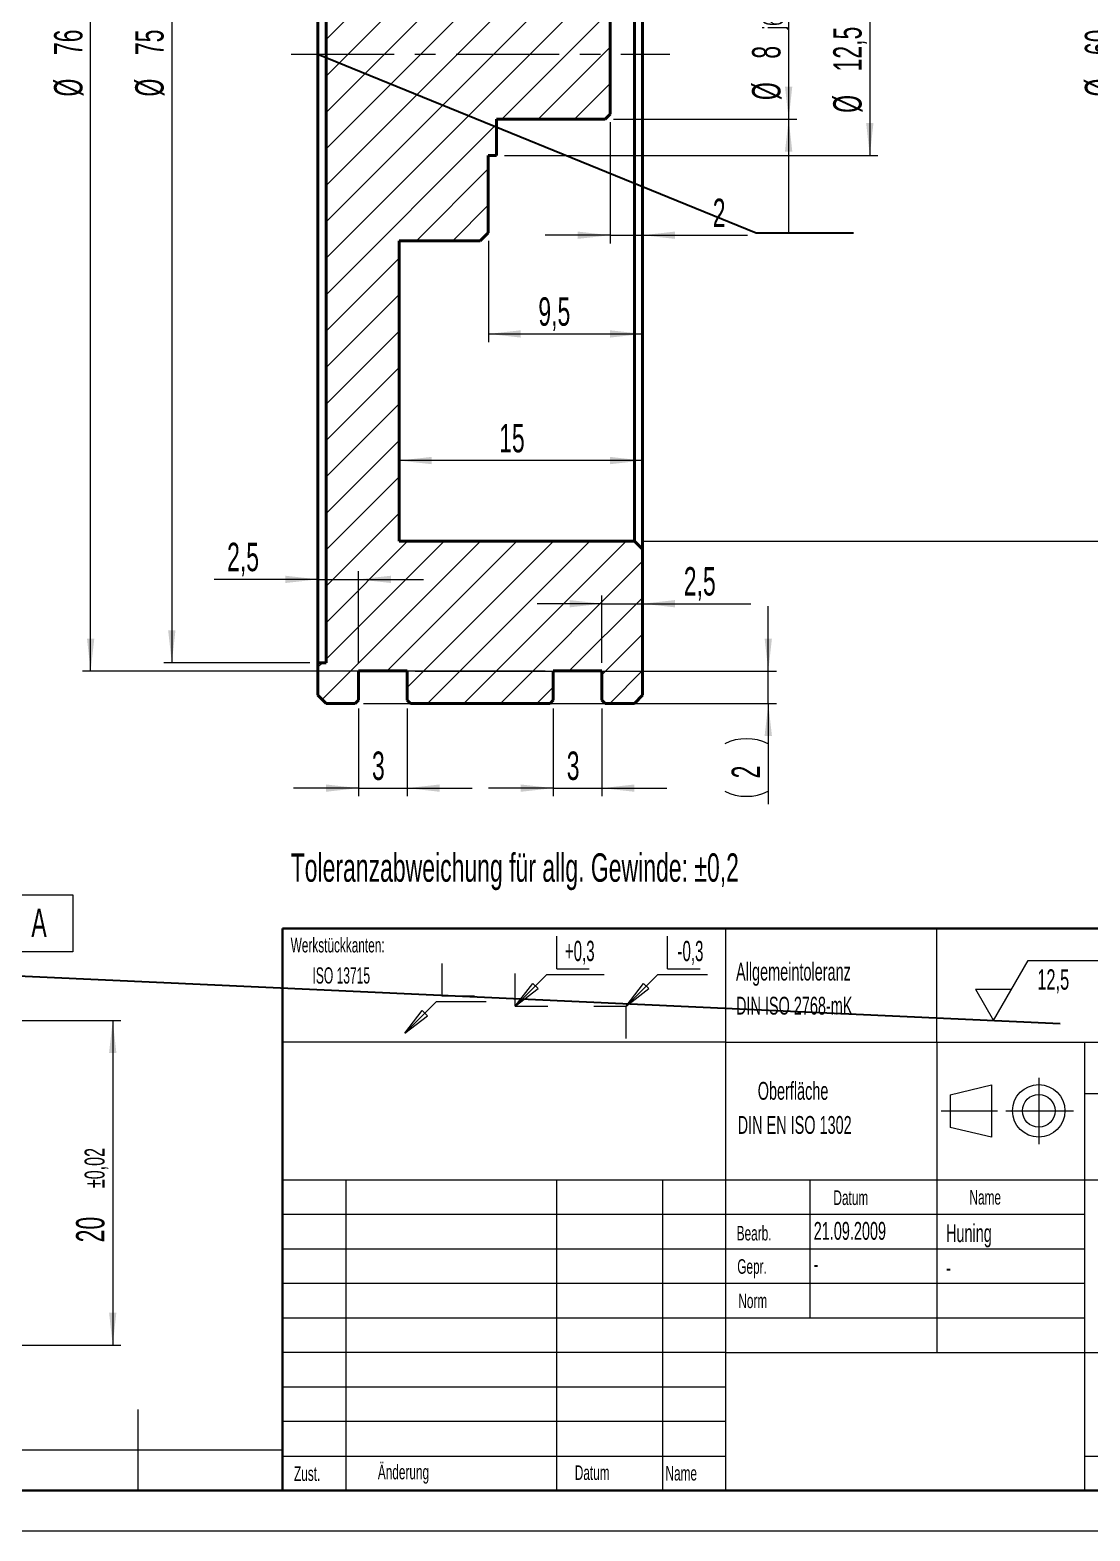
# Model space of a CAD drawing. Header units: millimetres. Extents: x 0 to 420, y 0 to 297.
# Drawn here: x 196.7 to 327.3, y 0 to 184.9 of the extents above; entities that cross this region are included whole.
import ezdxf

# ---------------------------------------------------------------- set-up
doc = ezdxf.new("R2010")
doc.units = ezdxf.units.MM
doc.linetypes.add('CENTERX2', pattern=[20.32, 12.7, -2.54, 2.54, -2.54])
doc.styles.add('SLDTEXTSTYLE0', font='TXT', dxfattribs={"width": 0.605})
doc.styles.add('SLDTEXTSTYLE1', font='TXT', dxfattribs={"width": 0.554584})
doc.dimstyles.new('SLDDIMSTYLE0', dxfattribs={"dimtxt": 3.5, "dimasz": 4, "dimexe": 0, "dimexo": 0.0625, "dimgap": 0.875, "dimtad": 1, "dimlfac": 0.5, "dimrnd": 1e-09, "dimzin": 12, "dimdsep": 46, "dimtxsty": 'SLDTEXTSTYLE0', "dimsah": 1, "dimcen": 0.09, "dimadec": 0, "dimazin": 0, "dimtfac": 1, "dimtofl": 0, "dimtmove": 0, "dimatfit": 3, "dimfxl": 1, "dimfrac": 2, "dimtolj": 1, "dimtzin": 12, "dimarcsym": 0})
doc.dimstyles.new('SLDDIMSTYLE1', dxfattribs={"dimtxt": 3.5, "dimasz": 4, "dimexe": 0, "dimexo": 0.0625, "dimgap": 0.875, "dimtad": 1, "dimlfac": 0.5, "dimrnd": 1e-09, "dimzin": 12, "dimdsep": 46, "dimtxsty": 'SLDTEXTSTYLE0', "dimsah": 1, "dimcen": 0.09, "dimadec": 0, "dimazin": 0, "dimtfac": 1, "dimtofl": 0, "dimtmove": 0, "dimatfit": 3, "dimfxl": 1, "dimfrac": 2, "dimtolj": 1, "dimtzin": 12, "dimarcsym": 0})
doc.dimstyles.new('SLDDIMSTYLE3', dxfattribs={"dimtxt": 3.5, "dimasz": 4, "dimexe": 0, "dimexo": 0.0625, "dimgap": 0.875, "dimtad": 1, "dimlfac": 0.5, "dimrnd": 1e-09, "dimzin": 12, "dimdsep": 46, "dimtxsty": 'SLDTEXTSTYLE0', "dimsah": 1, "dimcen": 0.09, "dimadec": 0, "dimazin": 0, "dimtol": 1, "dimtp": 0.02, "dimtm": 0.02, "dimtfac": 1, "dimtofl": 0, "dimtmove": 0, "dimatfit": 3, "dimfxl": 1, "dimfrac": 2, "dimtolj": 1, "dimarcsym": 0})
doc.dimstyles.new('SLDDIMSTYLE5', dxfattribs={"dimtxt": 0, "dimasz": 4, "dimexe": 0, "dimexo": 0.0625, "dimgap": 0, "dimtad": 0, "dimtih": 1, "dimtoh": 1, "dimdec": 0, "dimrnd": 1e-09, "dimzin": 0, "dimdsep": 46, "dimtxsty": 'Standard', "dimblk1": 'NONE', "dimblk2": 'NONE', "dimsah": 1, "dimcen": 0.09, "dimadec": 0, "dimazin": 0, "dimtfac": 4, "dimtdec": 0, "dimtofl": 0, "dimtmove": 0, "dimatfit": 3, "dimldrblk": 'NONE', "dimfxl": 1, "dimfrac": 2, "dimtolj": 1, "dimtzin": 0, "dimarcsym": 0})
doc.dimstyles.new('SLDDIMSTYLE6', dxfattribs={"dimtxt": 3.5, "dimasz": 4, "dimexe": 0, "dimexo": 0.0625, "dimgap": 0.875, "dimtad": 1, "dimlfac": 0.5, "dimrnd": 1e-09, "dimzin": 12, "dimdsep": 46, "dimtxsty": 'SLDTEXTSTYLE0', "dimsah": 1, "dimcen": 0.09, "dimadec": 0, "dimazin": 0, "dimtfac": 1, "dimtofl": 0, "dimtmove": 0, "dimatfit": 3, "dimfxl": 1, "dimfrac": 2, "dimtolj": 1, "dimtzin": 12, "dimarcsym": 0})

# ---------------------------------------------------------------- blocks, each defined once
blk = doc.blocks.new('Block26')
at = {"color": 9, "linetype": 'Continuous', "lineweight": 0}
for p, q in [((5.1, 4.6), (5.1, 8.6)), ((0, 0), (0, 4)), ((0, 0), (3.9, 3.9)), ((3.9, 3.9), (10.96, 3.9)), ((5.1, 4.6), (9.1, 4.6)), ((0, 0), (2.15, 2.8)), ((0, 0), (2.8, 2.15)), ((2.15, 2.8), (2.8, 2.15)), ((0, 0), (4, 0))]:
    blk.add_line(p, q, dxfattribs=at)
at = {"color": 7, "linetype": 'Continuous', "lineweight": 0, "insert": (6.11, 8.05), "char_height": 2.5, "attachment_point": 1, "style": 'SLDTEXTSTYLE1'}
blk.add_mtext('+0,3', dxfattribs=at)
blk = doc.blocks.new('Block27')
at = {"color": 9, "linetype": 'Continuous', "lineweight": 0}
for p, q in [((4.596194, 4.596194), (4.596194, 8.596194)), ((0, 0), (3.896194, 3.896194)), ((3.896194, 3.896194), (10.010473, 3.896194)), ((4.596194, 4.596194), (8.596194, 4.596194)), ((0, 0), (2.149051, 2.800697)), ((0, 0), (2.800697, 2.14905)), ((2.149051, 2.800697), (2.800697, 2.14905))]:
    blk.add_line(p, q, dxfattribs=at)
blk = doc.blocks.new('Block22')
at = {"color": 7, "linetype": 'Continuous', "lineweight": 0}
for p, q in [((2.23, 0), (6.51, 7.42)), ((6.51, 7.42), (16.66, 7.42)), ((0, 3.86), (4.46, 3.86)), ((0, 3.86), (2.23, 0))]:
    blk.add_line(p, q, dxfattribs=at)
at = {"color": 7, "linetype": 'Continuous', "lineweight": 0, "insert": (7.63, 6.32), "char_height": 2.5, "attachment_point": 1, "style": 'SLDTEXTSTYLE0'}
blk.add_mtext('12,5', dxfattribs=at)
blk = doc.blocks.new('SW_NOTE_1')
at = {"color": 0, "linetype": 'Continuous', "lineweight": 0, "char_height": 2.2, "attachment_point": 1, "style": 'SLDTEXTSTYLE0'}
for s, insert in [('     Oberfläche', (0, 2.84)), ('DIN EN ISO 1302', (0, -1.36))]:
    blk.add_mtext(s, dxfattribs=dict(at, insert=insert))
blk = doc.blocks.new('SW_NOTE_2')
at = {"color": 0, "linetype": 'Continuous', "lineweight": 0, "char_height": 2.2, "attachment_point": 1, "style": 'SLDTEXTSTYLE0'}
for s, insert in [('Allgemeintoleranz', (0, 2.84)), ('DIN ISO 2768-mK', (0, -1.36))]:
    blk.add_mtext(s, dxfattribs=dict(at, insert=insert))
blk = doc.blocks.new('*D17')
at = {"color": 7, "linetype": 'Continuous', "lineweight": 15}
for p, q in [((187.87, 62.92), (207.87, 62.92)), ((206.87, 62.92), (206.87, 22.92)), ((187.87, 22.92), (207.87, 22.92))]:
    blk.add_line(p, q, dxfattribs=at)
for points in [[(206.87, 62.92), (206.42, 58.92), (207.32, 58.92)], [(206.87, 22.92), (207.32, 26.92), (206.42, 26.92)]]:
    blk.add_solid(points, dxfattribs=at)
at = {"color": 7, "linetype": 'Continuous', "lineweight": 15, "attachment_point": 1, "rotation": 90, "style": 'SLDTEXTSTYLE0'}
for s, insert, char_height in [('±0,02', (203.41, 42.26), 2.45), ('20', (202.35, 35.58), 3.5)]:
    blk.add_mtext(s, dxfattribs=dict(at, insert=insert, char_height=char_height))
blk = doc.blocks.new('_NONE')
blk = doc.blocks.new('SW_DATUMTAG_0')
at = {"color": 0, "linetype": 'Continuous', "lineweight": 0}
for p, q in [((-1.9, -0.81), (-1.9, 6.19)), ((-1.9, 6.19), (5.1, 6.19)), ((5.1, 6.19), (5.1, -0.81)), ((-8.98, 2.69), (-1.9, 2.69)), ((5.1, -0.81), (-1.9, -0.81))]:
    blk.add_line(p, q, dxfattribs=at)
blk.add_solid([(-8.98, 1.29), (-8.98, 4.09), (-6.53, 2.69)], dxfattribs=at)
at = {"color": 0, "linetype": 'Continuous', "lineweight": 0, "insert": (0, 4.51, 0.2), "char_height": 3.5, "attachment_point": 1, "style": 'SLDTEXTSTYLE0'}
blk.add_mtext('A', dxfattribs=at)
blk = doc.blocks.new('*D21')
at = {"color": 7, "linetype": 'Continuous', "lineweight": 15}
for p, q in [((272.15, 241.97), (332.15, 241.97)), ((331.15, 241.97), (331.15, 121.97)), ((272.15, 121.97), (332.15, 121.97))]:
    blk.add_line(p, q, dxfattribs=at)
for points in [[(331.15, 241.97), (330.7, 237.97), (331.6, 237.97)], [(331.15, 121.97), (331.6, 125.97), (330.7, 125.97)]]:
    blk.add_solid(points, dxfattribs=at)
at = {"color": 7, "linetype": 'Continuous', "lineweight": 15, "char_height": 3.5, "attachment_point": 1, "rotation": 90, "style": 'SLDTEXTSTYLE0'}
for s, insert in [('60', (326.64, 181.85)), ('%%c', (326.64, 176.75))]:
    blk.add_mtext(s, dxfattribs=dict(at, insert=insert))
blk = doc.blocks.new('*D23')
at = {"color": 7, "linetype": 'Continuous', "lineweight": 15}
blk.add_line((272.15, 131.9), (242.15, 131.9), dxfattribs=at)
for points in [[(242.15, 131.9), (246.15, 131.45), (246.15, 132.35)], [(272.15, 131.9), (268.15, 132.35), (268.15, 131.45)]]:
    blk.add_solid(points, dxfattribs=at)
at = {"color": 7, "linetype": 'Continuous', "lineweight": 15, "insert": (254.48, 136.41), "char_height": 3.5, "attachment_point": 1, "style": 'SLDTEXTSTYLE0'}
blk.add_mtext('15', dxfattribs=at)
blk = doc.blocks.new('*D24')
at = {"color": 7, "linetype": 'Continuous', "lineweight": 15}
for p, q in [((260.15, 257.97), (203.15, 257.97)), ((204.15, 105.97), (204.15, 257.97)), ((260.15, 105.97), (203.15, 105.97))]:
    blk.add_line(p, q, dxfattribs=at)
for points in [[(204.15, 257.97), (203.7, 253.97), (204.6, 253.97)], [(204.15, 105.97), (204.6, 109.97), (203.7, 109.97)]]:
    blk.add_solid(points, dxfattribs=at)
at = {"color": 7, "linetype": 'Continuous', "lineweight": 15, "char_height": 3.5, "attachment_point": 1, "rotation": 90, "style": 'SLDTEXTSTYLE0'}
for s, insert in [('76', (199.64, 181.85)), ('%%c', (199.64, 176.75))]:
    blk.add_mtext(s, dxfattribs=dict(at, insert=insert))
blk = doc.blocks.new('*D26')
at = {"color": 7, "linetype": 'Continuous', "lineweight": 15}
for p, q in [((237.15, 101.37), (237.15, 90.54)), ((243.15, 101.37), (243.15, 90.54)), ((237.15, 91.54), (229.15, 91.54)), ((237.15, 91.54), (243.15, 91.54)), ((243.15, 91.54), (251.15, 91.54))]:
    blk.add_line(p, q, dxfattribs=at)
for points in [[(237.15, 91.54), (233.15, 91.99), (233.15, 91.09)], [(243.15, 91.54), (247.15, 91.09), (247.15, 91.99)]]:
    blk.add_solid(points, dxfattribs=at)
at = {"color": 7, "linetype": 'Continuous', "lineweight": 15, "insert": (238.81, 96.05), "char_height": 3.5, "attachment_point": 1, "style": 'SLDTEXTSTYLE0'}
blk.add_mtext('3', dxfattribs=at)
blk = doc.blocks.new('*D27')
at = {"color": 7, "linetype": 'Continuous', "lineweight": 15}
for p, q in [((232.15, 117.26), (219.38, 117.26)), ((232.15, 107.97), (232.15, 118.26)), ((232.15, 117.26), (237.15, 117.26)), ((237.15, 106.97), (237.15, 118.26)), ((237.15, 117.26), (245.15, 117.26))]:
    blk.add_line(p, q, dxfattribs=at)
for points in [[(232.15, 117.26), (228.15, 117.71), (228.15, 116.81)], [(237.15, 117.26), (241.15, 116.81), (241.15, 117.71)]]:
    blk.add_solid(points, dxfattribs=at)
at = {"color": 7, "linetype": 'Continuous', "lineweight": 15, "insert": (220.96, 121.77), "char_height": 3.5, "attachment_point": 1, "style": 'SLDTEXTSTYLE0'}
blk.add_mtext('2,5', dxfattribs=at)
blk = doc.blocks.new('*D28')
at = {"color": 7, "linetype": 'Continuous', "lineweight": 15}
for p, q in [((267.15, 106.97), (267.15, 115.26)), ((267.15, 114.26), (259.15, 114.26)), ((267.15, 114.26), (272.15, 114.26)), ((272.15, 114.26), (285.5, 114.26))]:
    blk.add_line(p, q, dxfattribs=at)
for points in [[(267.15, 114.26), (263.15, 114.71), (263.15, 113.81)], [(272.15, 114.26), (276.15, 113.81), (276.15, 114.71)]]:
    blk.add_solid(points, dxfattribs=at)
at = {"color": 7, "linetype": 'Continuous', "lineweight": 15, "insert": (277.23, 118.77), "char_height": 3.5, "attachment_point": 1, "style": 'SLDTEXTSTYLE0'}
blk.add_mtext('2,5', dxfattribs=at)
blk = doc.blocks.new('*D29')
at = {"color": 7, "linetype": 'Continuous', "lineweight": 15}
for p, q in [((261.15, 101.37), (261.15, 90.54)), ((267.15, 101.37), (267.15, 90.54)), ((261.15, 91.54), (253.15, 91.54)), ((261.15, 91.54), (267.15, 91.54)), ((267.15, 91.54), (275.15, 91.54))]:
    blk.add_line(p, q, dxfattribs=at)
for points in [[(261.15, 91.54), (257.15, 91.99), (257.15, 91.09)], [(267.15, 91.54), (271.15, 91.09), (271.15, 91.99)]]:
    blk.add_solid(points, dxfattribs=at)
at = {"color": 7, "linetype": 'Continuous', "lineweight": 15, "insert": (262.81, 96.05), "char_height": 3.5, "attachment_point": 1, "style": 'SLDTEXTSTYLE0'}
blk.add_mtext('3', dxfattribs=at)
blk = doc.blocks.new('*D30')
at = {"color": 7, "linetype": 'Continuous', "lineweight": 15}
for p, q in [((253.15, 158.97), (253.15, 146.5)), ((253.15, 147.5), (272.15, 147.5))]:
    blk.add_line(p, q, dxfattribs=at)
for points in [[(253.15, 147.5), (257.15, 147.05), (257.15, 147.95)], [(272.15, 147.5), (268.15, 147.95), (268.15, 147.05)]]:
    blk.add_solid(points, dxfattribs=at)
at = {"color": 7, "linetype": 'Continuous', "lineweight": 15, "insert": (259.31, 152.01), "char_height": 3.5, "attachment_point": 1, "style": 'SLDTEXTSTYLE0'}
blk.add_mtext('9,5', dxfattribs=at)
blk = doc.blocks.new('*D31')
at = {"color": 7, "linetype": 'Continuous', "lineweight": 15}
for p, q in [((268.15, 173.57), (268.15, 158.66)), ((268.15, 159.66), (260.15, 159.66)), ((268.15, 159.66), (272.15, 159.66)), ((272.15, 159.66), (285.06, 159.66))]:
    blk.add_line(p, q, dxfattribs=at)
for points in [[(268.15, 159.66), (264.15, 160.11), (264.15, 159.21)], [(272.15, 159.66), (276.15, 159.21), (276.15, 160.11)]]:
    blk.add_solid(points, dxfattribs=at)
at = {"color": 7, "linetype": 'Continuous', "lineweight": 15, "insert": (280.8, 164.17), "char_height": 3.5, "attachment_point": 1, "style": 'SLDTEXTSTYLE0'}
blk.add_mtext('2', dxfattribs=at)
blk = doc.blocks.new('*D33')
at = {"color": 7, "linetype": 'Continuous', "lineweight": 15}
for p, q in [((268.55, 189.97), (291.15, 189.97)), ((290.15, 189.97), (290.15, 173.97)), ((268.55, 173.97), (291.15, 173.97)), ((290.15, 173.97), (290.15, 159.96)), ((290.15, 159.96), (298.15, 159.96))]:
    blk.add_line(p, q, dxfattribs=at)
for points in [[(290.15, 189.97), (289.7, 185.97), (290.6, 185.97)], [(290.15, 173.97), (290.6, 177.97), (289.7, 177.97)], [(290.15, 173.97), (289.7, 169.97), (290.6, 169.97)]]:
    blk.add_solid(points, dxfattribs=at)
at = {"color": 7, "linetype": 'Continuous', "lineweight": 15, "attachment_point": 1, "rotation": 90, "style": 'SLDTEXTSTYLE0'}
for s, insert, char_height in [('j6', (286.99, 185.02), 2.45), ('8', (285.64, 181.41), 3.5), ('%%c', (285.64, 176.31), 3.5)]:
    blk.add_mtext(s, dxfattribs=dict(at, insert=insert, char_height=char_height))
blk = doc.blocks.new('*D34')
at = {"color": 7, "linetype": 'Continuous', "lineweight": 15}
for p, q in [((255.15, 194.47), (301.15, 194.47)), ((300.15, 194.47), (300.15, 169.47)), ((255.15, 169.47), (301.15, 169.47))]:
    blk.add_line(p, q, dxfattribs=at)
for points in [[(300.15, 194.47), (299.7, 190.47), (300.6, 190.47)], [(300.15, 169.47), (300.6, 173.47), (299.7, 173.47)]]:
    blk.add_solid(points, dxfattribs=at)
at = {"color": 7, "linetype": 'Continuous', "lineweight": 15, "char_height": 3.5, "attachment_point": 1, "rotation": 90, "style": 'SLDTEXTSTYLE0'}
for s, insert in [('12,5', (295.64, 179.84)), ('%%c', (295.64, 174.74))]:
    blk.add_mtext(s, dxfattribs=dict(at, insert=insert))
blk = doc.blocks.new('*D37')
at = {"color": 7, "linetype": 'Continuous', "lineweight": 15}
for p, q in [((287.64, 105.97), (287.64, 113.97)), ((244.15, 105.97), (288.64, 105.97)), ((287.64, 101.97), (287.64, 105.97)), ((237.75, 101.97), (288.64, 101.97)), ((287.64, 101.97), (287.64, 89.57))]:
    blk.add_line(p, q, dxfattribs=at)
for centre, start, end in [((284.95, 91.63), 63.4349, 116.5651), ((284.95, 96.53), 243.4349, 296.5651)]:
    blk.add_arc(centre, 6, start, end, dxfattribs=at)
for points in [[(287.64, 105.97), (288.09, 109.97), (287.19, 109.97)], [(287.64, 101.97), (287.19, 97.97), (288.09, 97.97)]]:
    blk.add_solid(points, dxfattribs=at)
at = {"color": 7, "linetype": 'Continuous', "lineweight": 15, "insert": (283.12, 92.74), "char_height": 3.5, "attachment_point": 1, "rotation": 90, "style": 'SLDTEXTSTYLE0'}
blk.add_mtext('2', dxfattribs=at)
blk = doc.blocks.new('*D38')
at = {"color": 7, "linetype": 'Continuous', "lineweight": 15}
for p, q in [((231.15, 256.97), (213.15, 256.97)), ((214.15, 256.97), (214.15, 106.97)), ((231.15, 106.97), (213.15, 106.97))]:
    blk.add_line(p, q, dxfattribs=at)
for points in [[(214.15, 256.97), (213.7, 252.97), (214.6, 252.97)], [(214.15, 106.97), (214.6, 110.97), (213.7, 110.97)]]:
    blk.add_solid(points, dxfattribs=at)
at = {"color": 7, "linetype": 'Continuous', "lineweight": 15, "char_height": 3.5, "attachment_point": 1, "rotation": 90, "style": 'SLDTEXTSTYLE0'}
for s, insert in [('75', (209.64, 181.85)), ('%%c', (209.64, 176.75))]:
    blk.add_mtext(s, dxfattribs=dict(at, insert=insert))

msp = doc.modelspace()

# ---------------------------------------------------------------- hatches: boundary and pattern name
at = {"linetype": 'Continuous', "lineweight": 0}
h = msp.add_hatch(dxfattribs=at)
h.set_pattern_fill('ANSI31', style=0)
edge = h.paths.add_edge_path(flags=0)
edge.add_line((254.148, 173.974), (267.548, 173.974))
edge.add_spline(control_points=[(267.548, 173.974), (267.748, 174.174), (267.948, 174.374), (268.148, 174.574)], knot_values=[0.0067934, 0.0067934, 0.0067934, 0.0067934, 0.0072177, 0.0072177, 0.0072177, 0.0072177], weights=[1, 1, 1, 1], degree=3, periodic=0)
edge.add_line((268.148, 174.574), (268.148, 189.372))
edge.add_spline(control_points=[(268.148, 189.372), (267.948, 189.572), (267.748, 189.772), (267.548, 189.972)], knot_values=[0.0176443, 0.0176443, 0.0176443, 0.0176443, 0.0180712, 0.0180712, 0.0180712, 0.0180712], weights=[1, 1, 1, 1], degree=3, periodic=0)
edge.add_line((267.548, 189.972), (254.148, 189.972))
edge.add_line((254.148, 189.972), (254.148, 194.472))
edge.add_line((254.148, 194.472), (253.148, 194.472))
edge.add_line((253.148, 194.472), (253.148, 196.974))
edge.add_line((253.148, 196.974), (242.148, 196.974))
edge.add_line((242.148, 196.974), (242.148, 241.973))
edge.add_line((242.148, 241.973), (271.148, 241.973))
edge.add_spline(control_points=[(271.148, 241.973), (271.482, 242.306), (271.815, 242.639), (272.148, 242.973)], knot_values=[0.13773, 0.13773, 0.13773, 0.13773, 0.1384451, 0.1384451, 0.1384451, 0.1384451], weights=[1, 1, 1, 1], degree=3, periodic=0)
edge.add_line((272.148, 242.973), (272.148, 260.973))
edge.add_spline(control_points=[(272.148, 260.973), (271.815, 261.306), (271.482, 261.64), (271.148, 261.973)], knot_values=[0.1802625, 0.1802625, 0.1802625, 0.1802625, 0.1809698, 0.1809698, 0.1809698, 0.1809698], weights=[1, 1, 1, 1], degree=3, periodic=0)
edge.add_line((271.148, 261.973), (267.548, 261.973))
edge.add_spline(control_points=[(267.548, 261.973), (267.415, 261.84), (267.282, 261.706), (267.148, 261.573)], knot_values=[0.0678828, 0.0678828, 0.0678828, 0.0678828, 0.0681656, 0.0681656, 0.0681656, 0.0681656], weights=[1, 1, 1, 1], degree=3, periodic=0)
edge.add_line((267.148, 261.573), (267.148, 257.973))
edge.add_line((267.148, 257.973), (261.148, 257.973))
edge.add_line((261.148, 257.973), (261.148, 261.573))
edge.add_spline(control_points=[(261.148, 261.573), (261.015, 261.706), (260.882, 261.84), (260.748, 261.973)], knot_values=[0.1806858, 0.1806858, 0.1806858, 0.1806858, 0.1809687, 0.1809687, 0.1809687, 0.1809687], weights=[1, 1, 1, 1], degree=3, periodic=0)
edge.add_line((260.748, 261.973), (243.548, 261.973))
edge.add_spline(control_points=[(243.548, 261.973), (243.415, 261.84), (243.282, 261.706), (243.148, 261.573)], knot_values=[0.0678828, 0.0678828, 0.0678828, 0.0678828, 0.0681656, 0.0681656, 0.0681656, 0.0681656], weights=[1, 1, 1, 1], degree=3, periodic=0)
edge.add_line((243.148, 261.573), (243.148, 257.973))
edge.add_line((243.148, 257.973), (237.148, 257.973))
edge.add_line((237.148, 257.973), (237.148, 261.573))
edge.add_spline(control_points=[(237.148, 261.573), (237.015, 261.706), (236.882, 261.84), (236.748, 261.973)], knot_values=[0.1806858, 0.1806858, 0.1806858, 0.1806858, 0.1809687, 0.1809687, 0.1809687, 0.1809687], weights=[1, 1, 1, 1], degree=3, periodic=0)
edge.add_line((236.748, 261.973), (233.148, 261.973))
edge.add_spline(control_points=[(233.148, 261.973), (232.815, 261.64), (232.482, 261.306), (232.148, 260.973)], knot_values=[0.0678839, 0.0678839, 0.0678839, 0.0678839, 0.068591, 0.068591, 0.068591, 0.068591], weights=[1, 1, 1, 1], degree=3, periodic=0)
edge.add_line((232.148, 260.973), (232.148, 256.973))
edge.add_line((232.148, 256.973), (233.148, 256.973))
edge.add_line((233.148, 256.973), (233.148, 106.973))
edge.add_line((233.148, 106.973), (232.148, 106.973))
edge.add_line((232.148, 106.973), (232.148, 102.973))
edge.add_spline(control_points=[(232.148, 102.973), (232.482, 102.64), (232.815, 102.306), (233.148, 101.973)], knot_values=[0.1802625, 0.1802625, 0.1802625, 0.1802625, 0.1809698, 0.1809698, 0.1809698, 0.1809698], weights=[1, 1, 1, 1], degree=3, periodic=0)
edge.add_line((233.148, 101.973), (236.748, 101.973))
edge.add_spline(control_points=[(236.748, 101.973), (236.882, 102.106), (237.015, 102.24), (237.148, 102.373)], knot_values=[0.0678828, 0.0678828, 0.0678828, 0.0678828, 0.0681656, 0.0681656, 0.0681656, 0.0681656], weights=[1, 1, 1, 1], degree=3, periodic=0)
edge.add_line((237.148, 102.373), (237.148, 105.973))
edge.add_line((237.148, 105.973), (243.148, 105.973))
edge.add_line((243.148, 105.973), (243.148, 102.373))
edge.add_spline(control_points=[(243.148, 102.373), (243.282, 102.24), (243.415, 102.106), (243.548, 101.973)], knot_values=[0.1806858, 0.1806858, 0.1806858, 0.1806858, 0.1809687, 0.1809687, 0.1809687, 0.1809687], weights=[1, 1, 1, 1], degree=3, periodic=0)
edge.add_line((243.548, 101.973), (260.748, 101.973))
edge.add_spline(control_points=[(260.748, 101.973), (260.882, 102.106), (261.015, 102.24), (261.148, 102.373)], knot_values=[0.0678828, 0.0678828, 0.0678828, 0.0678828, 0.0681656, 0.0681656, 0.0681656, 0.0681656], weights=[1, 1, 1, 1], degree=3, periodic=0)
edge.add_line((261.148, 102.373), (261.148, 105.973))
edge.add_line((261.148, 105.973), (267.148, 105.973))
edge.add_line((267.148, 105.973), (267.148, 102.373))
edge.add_spline(control_points=[(267.148, 102.373), (267.282, 102.24), (267.415, 102.106), (267.548, 101.973)], knot_values=[0.1806858, 0.1806858, 0.1806858, 0.1806858, 0.1809687, 0.1809687, 0.1809687, 0.1809687], weights=[1, 1, 1, 1], degree=3, periodic=0)
edge.add_line((267.548, 101.973), (271.148, 101.973))
edge.add_spline(control_points=[(271.148, 101.973), (271.482, 102.306), (271.815, 102.64), (272.148, 102.973)], knot_values=[0.0678839, 0.0678839, 0.0678839, 0.0678839, 0.068591, 0.068591, 0.068591, 0.068591], weights=[1, 1, 1, 1], degree=3, periodic=0)
edge.add_line((272.148, 102.973), (272.148, 120.973))
edge.add_spline(control_points=[(272.148, 120.973), (271.815, 121.306), (271.482, 121.64), (271.148, 121.973)], knot_values=[0.0517623, 0.0517623, 0.0517623, 0.0517623, 0.0524694, 0.0524694, 0.0524694, 0.0524694], weights=[1, 1, 1, 1], degree=3, periodic=0)
edge.add_line((271.148, 121.973), (242.148, 121.973))
edge.add_line((242.148, 121.973), (242.148, 158.973))
edge.add_line((242.148, 158.973), (252.148, 158.973))
edge.add_spline(control_points=[(252.148, 158.973), (252.397, 159.222), (252.646, 159.471), (252.896, 159.72), (252.98, 159.805), (253.064, 159.889), (253.148, 159.973)], knot_values=[0.006789, 0.006789, 0.006789, 0.006789, 0.0073174, 0.0073174, 0.0073174, 0.0074961, 0.0074961, 0.0074961, 0.0074961], weights=[1, 1, 1, 1, 1, 1, 1], degree=3, periodic=0)
edge.add_line((253.148, 159.973), (253.148, 169.473))
edge.add_line((253.148, 169.473), (254.148, 169.473))
edge.add_line((254.148, 169.473), (254.148, 173.974))

# ---------------------------------------------------------------- linework, layer by layer
at = {"color": 7, "linetype": 'Continuous', "lineweight": 40}
for p, q in [((232.148, 256.973), (232.148, 106.973)), ((233.148, 256.973), (233.148, 106.973)), ((272.148, 242.973), (272.148, 120.973)), ((271.148, 121.973), (271.148, 241.973)), ((268.148, 174.574), (268.148, 189.372)), ((254.148, 169.473), (254.148, 173.974)), ((267.548, 173.974), (254.148, 173.974)), ((267.548, 173.974), (268.148, 174.574)), ((254.148, 169.473), (253.148, 169.473)), ((253.148, 159.973), (253.148, 169.473)), ((242.148, 158.973), (252.148, 158.973)), ((242.148, 121.973), (242.148, 158.973)), ((242.148, 121.973), (271.148, 121.973)), ((272.148, 120.973), (271.148, 121.973)), ((272.148, 102.973), (272.148, 120.973)), ((232.148, 102.973), (232.148, 106.973)), ((232.148, 106.973), (233.148, 106.973)), ((243.148, 105.973), (237.148, 105.973)), ((237.148, 105.973), (237.148, 102.373)), ((243.148, 102.373), (243.148, 105.973)), ((267.148, 105.973), (261.148, 105.973)), ((261.148, 105.973), (261.148, 102.373)), ((267.148, 102.373), (267.148, 105.973)), ((232.148, 102.973), (233.148, 101.973)), ((236.748, 101.973), (233.148, 101.973)), ((236.748, 101.973), (237.148, 102.373)), ((243.148, 102.373), (243.548, 101.973)), ((260.748, 101.973), (243.548, 101.973)), ((260.748, 101.973), (261.148, 102.373)), ((267.148, 102.373), (267.548, 101.973)), ((271.148, 101.973), (267.548, 101.973)), ((271.148, 101.973), (272.148, 102.973))]:
    msp.add_line(p, q, dxfattribs=at)
at = {"color": 7, "linetype": 'CENTERX2', "lineweight": 0}
for p, q in [((228.849, 181.973), (275.514, 181.973)), ((320.964, 55.832), (320.964, 47.68)), ((308.935, 51.778), (315.889, 51.778)), ((316.892, 51.778), (325.262, 51.778))]:
    msp.add_line(p, q, dxfattribs=at)
at = {"color": 7, "linetype": 'Continuous', "lineweight": 30}
for p, q in [((227.8, 74.25), (227.8, 5.017)), ((415, 74.25), (227.8, 74.25)), ((5, 5.017), (227.8, 5.017)), ((227.8, 5.017), (415, 5))]:
    msp.add_line(p, q, dxfattribs=at)
at = {"color": 7, "linetype": 'Continuous', "lineweight": 15}
for p, q in [((282.4, 5), (282.4, 74.25)), ((282.4, 60.25), (227.8, 60.25)), ((282.4, 60.25), (415, 60.25)), ((326.6, 60.25), (326.6, 5)), ((310.064, 53.77), (315.135, 54.99)), ((310.064, 53.77), (310.064, 49.741)), ((315.135, 54.99), (315.135, 48.521)), ((315.135, 48.521), (310.064, 49.741)), ((415, 43.25), (227.8, 43.25)), ((282.4, 22), (415, 22)), ((227.8, 9.25), (282.4, 9.25))]:
    msp.add_line(p, q, dxfattribs=at)
at = {"color": 7, "linetype": 'Continuous', "lineweight": 0}
for p, q in [((308.4, 60.25), (308.4, 74.25)), ((308.4, 60.25), (308.4, 22)), ((415, 53.875), (326.6, 53.875)), ((235.6, 43.25), (235.6, 5)), ((261.6, 5), (261.6, 43.25)), ((274.6, 43.25), (274.6, 5)), ((292.8, 26.25), (292.8, 43.25)), ((326.6, 39), (227.8, 39)), ((326.6, 34.75), (227.8, 34.75)), ((326.6, 30.5), (227.8, 30.5)), ((326.6, 26.25), (227.8, 26.25)), ((282.4, 22), (227.8, 22)), ((282.4, 17.75), (227.8, 17.75)), ((210, 5), (210, 15)), ((282.4, 13.5), (227.8, 13.5)), ((10, 10), (227.8, 10)), ((326.6, 9.25), (415, 9.25)), ((0, 0.017), (419.733, 0.02))]:
    msp.add_line(p, q, dxfattribs=at)
at = {"color": 9, "linetype": 'Continuous', "lineweight": 0}
for p, q in [((275.233, 69.281), (275.233, 73.281)), ((270.137, 64.685), (274.033, 68.581)), ((274.033, 68.581), (280.147, 68.581)), ((275.233, 69.281), (279.233, 69.281)), ((270.137, 64.685), (272.286, 67.486)), ((270.137, 64.685), (272.938, 66.834)), ((272.286, 67.486), (272.938, 66.834)), ((266.137, 64.685), (270.137, 64.685)), ((270.137, 60.685), (270.137, 64.685))]:
    msp.add_line(p, q, dxfattribs=at)
at = {"color": 7, "linetype": 'Continuous', "lineweight": 40, "flags": 128}
msp.add_lwpolyline([(252.148, 158.973), (252.896, 159.72), (253.148, 159.973)], dxfattribs=at)
at = {"color": 7, "linetype": 'Continuous', "lineweight": 15}
for radius in [3.234, 2.014]:
    msp.add_circle((320.964, 51.778), radius, dxfattribs=at)

# ---------------------------------------------------------------- block references
at = {"color": 7, "linetype": 'Continuous', "lineweight": 0}
for name, p in [('SW_DATUMTAG_0', (196.846, 72.193)), ('SW_NOTE_2', (283.665, 67.197)), ('SW_NOTE_1', (283.869, 52.504))]:
    msp.add_blockref(name, p, dxfattribs=at)
at = {"color": 7, "linetype": 'Continuous'}
for name, p in [('Block26', (256.47, 64.685)), ('Block22', (313.152, 62.894)), ('Block27', (242.853, 61.342))]:
    msp.add_blockref(name, p, dxfattribs=at)

# ---------------------------------------------------------------- texts
at = {"color": 8, "linetype": 'Continuous', "lineweight": 0, "insert": (228.795, 83.504), "char_height": 3.5, "attachment_point": 1, "style": 'SLDTEXTSTYLE0'}
msp.add_mtext('Toleranzabweichung für allg. Gewinde: ±0,2', dxfattribs=at)
at = {"color": 7, "linetype": 'Continuous', "lineweight": 0, "attachment_point": 1}
for s, insert, char_height, style in [('Werkstückkanten:    ', (228.795, 73.096), 1.8, 'SLDTEXTSTYLE0'), ('-0,3', (276.454, 72.724), 2.5, 'SLDTEXTSTYLE1'), ('ISO 13715', (231.485, 69.46), 2, 'SLDTEXTSTYLE1'), ('Datum', (295.665, 41.98), 1.8, 'SLDTEXTSTYLE0'), ('Name', (312.431, 42.029), 1.8, 'SLDTEXTSTYLE0'), ('Bearb.', (283.751, 37.607), 1.8, 'SLDTEXTSTYLE0'), ('21.09.2009', (293.239, 38.092), 2.2, 'SLDTEXTSTYLE0'), ('Huning', (309.539, 37.81), 2.2, 'SLDTEXTSTYLE0'), ('Gepr.', (283.822, 33.502), 1.8, 'SLDTEXTSTYLE0'), ('-', (293.225, 34), 2.2, 'SLDTEXTSTYLE0'), ('-', (309.543, 33.581), 2.2, 'SLDTEXTSTYLE0'), ('Norm', (283.95, 29.272), 1.8, 'SLDTEXTSTYLE0'), ('Zust.', (229.206, 7.983), 1.8, 'SLDTEXTSTYLE0'), ('Änderung', (239.537, 8.181), 1.8, 'SLDTEXTSTYLE0'), ('Datum', (263.799, 8.102), 1.8, 'SLDTEXTSTYLE0'), ('Name', (274.976, 8.031), 1.8, 'SLDTEXTSTYLE0')]:
    msp.add_mtext(s, dxfattribs=dict(at, insert=insert, char_height=char_height, style=style))

# ---------------------------------------------------------------- dimensions: what is measured, and where the dimension line sits
at = {"color": 7, "linetype": 'Continuous', "lineweight": 15}
for base, p1, p2, text, dimstyle, picture, middle in [((204.148, 257.973), (261.148, 105.973), (261.148, 257.973), '%%c<>', 'SLDDIMSTYLE0', '*D24', (204.148, 181.973)), ((214.148, 106.973), (232.148, 256.973), (232.148, 106.973), '%%c<>', 'SLDDIMSTYLE0', '*D38', (214.148, 181.973)), ((331.148, 121.973), (271.148, 241.973), (271.148, 121.973), '%%c<>', 'SLDDIMSTYLE0', '*D21', (331.148, 181.973)), ((300.148, 169.473), (254.148, 194.472), (254.148, 169.473), '%%c<>', 'SLDDIMSTYLE0', '*D34', (300.148, 181.973)), ((290.148, 173.974), (267.548, 189.972), (267.548, 173.974), '%%c<>j6', 'SLDDIMSTYLE6', '*D33', (290.148, 181.973)), ((287.635, 105.973), (236.748, 101.973), (243.148, 105.973), '(<>)', 'SLDDIMSTYLE1', '*D37', (287.635, 94.079))]:
    dim = msp.add_linear_dim(base=base, p1=p1, p2=p2, angle=90, text=text, dimstyle=dimstyle, dxfattribs=at)
    dim.commit()
    dim.dimension.update_dxf_attribs({"geometry": picture, "text_midpoint": middle, "dimtype": 160})
for base, p1, p2, dimstyle, picture, middle in [((272.148, 159.657), (268.148, 174.574), (272.148, 102.973), 'SLDDIMSTYLE1', '*D31', (282.132, 159.657)), ((272.148, 147.502), (253.148, 159.973), (272.148, 102.973), 'SLDDIMSTYLE0', '*D30', (262.648, 147.502)), ((242.148, 131.901), (272.148, 102.973), (242.148, 121.973), 'SLDDIMSTYLE0', '*D23', (257.148, 131.901)), ((237.148, 117.258), (232.148, 106.973), (237.148, 105.973), 'SLDDIMSTYLE1', '*D27', (224.305, 117.258)), ((272.148, 114.258), (267.148, 105.973), (272.148, 120.973), 'SLDDIMSTYLE1', '*D28', (280.567, 114.258)), ((243.148, 91.539), (237.148, 102.373), (243.148, 102.373), 'SLDDIMSTYLE1', '*D26', (240.148, 91.539)), ((267.148, 91.539), (261.148, 102.373), (267.148, 102.373), 'SLDDIMSTYLE1', '*D29', (264.148, 91.539))]:
    dim = msp.add_linear_dim(base=base, p1=p1, p2=p2, dimstyle=dimstyle, dxfattribs=at)
    dim.commit()
    dim.dimension.update_dxf_attribs({"geometry": picture, "text_midpoint": middle, "dimtype": 160})
dim = msp.add_linear_dim(base=(206.865, 22.92), p1=(186.865, 62.92), p2=(186.865, 22.92), angle=90, dimstyle='SLDDIMSTYLE3', dxfattribs=at)
dim.commit()
dim.dimension.update_dxf_attribs({"geometry": '*D17', "text_midpoint": (206.865, 42.92), "dimtype": 160})

# ---------------------------------------------------------------- leaders
at = {"color": 7, "linetype": 'Continuous', "lineweight": 0, "has_arrowhead": 0}
for points in [[(232.148, 181.973), (286.148, 159.956), (298.148, 159.956)], [(323.595, 62.52), (129.793, 71.378), (117.793, 71.378)]]:
    msp.add_leader(points, dimstyle='SLDDIMSTYLE5', dxfattribs=at)

doc.saveas('drawing.dxf')
